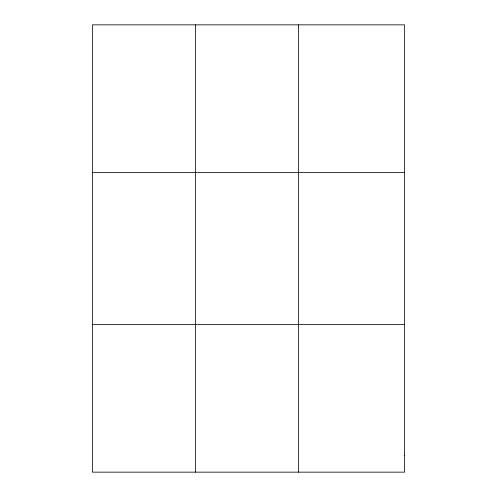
<?xml version="1.0" encoding="UTF-8"?>
<svg xmlns="http://www.w3.org/2000/svg" width="497" height="497" viewBox="0 0 497 497"><rect width="100%" height="100%" fill="white"/><g stroke="black" fill="none" stroke-linecap="round" stroke-linejoin="round"><path stroke-width="0.75" d="M195.439 472.15L195.439 24.85M298.442 472.15L298.442 24.85M92.43 172.459L404.57 172.459M92.43 324.541L404.57 324.541M404.57 455.749L404.57 472.15L92.43 472.15L92.43 24.85L404.57 24.85L404.57 455.749"/></g></svg>
